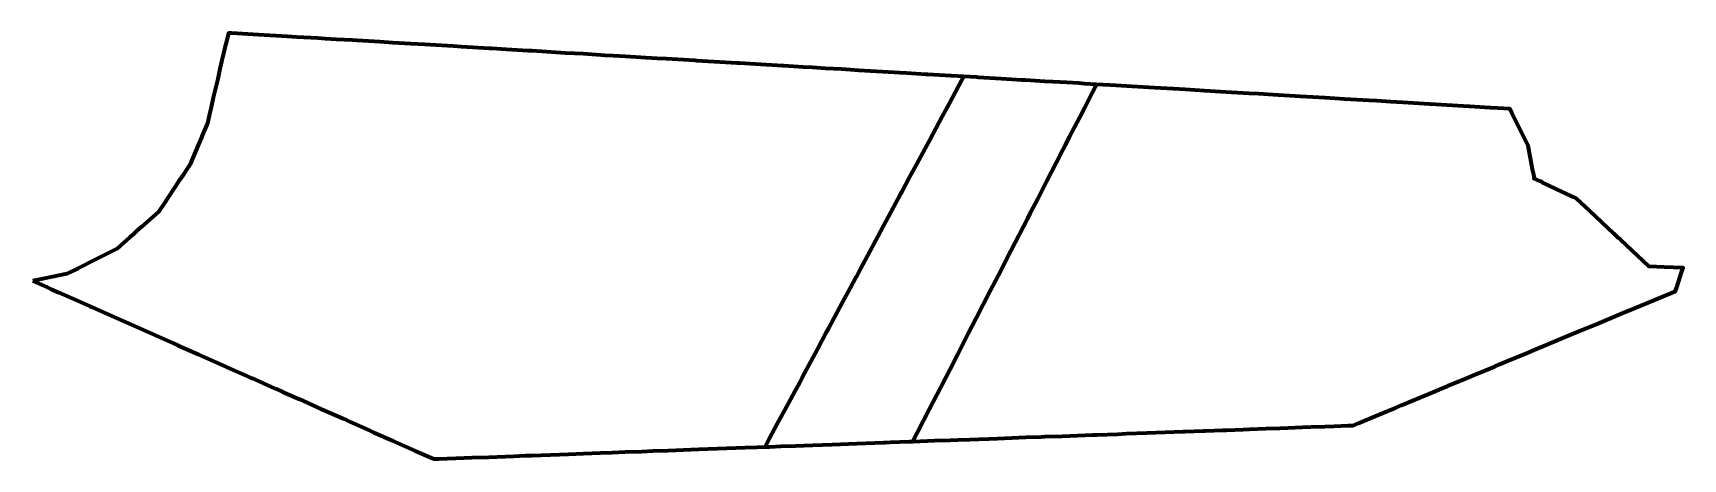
# Model space of a CAD drawing. Header units: metres. Extents: x 808212 to 808381, y 9156658 to 9156701.
import ezdxf

# ---------------------------------------------------------------- set-up
doc = ezdxf.new("R2010")
doc.units = ezdxf.units.M
doc.header["$MEASUREMENT"] = 0
doc.layers.add('2844-21117', color=1, linetype='Continuous')

msp = doc.modelspace()

# ---------------------------------------------------------------- linework, layer by layer
at = {"layer": '2844-21117', "color": 254, "lineweight": 70, "true_color": 0xcccccc}
for points in [[(808211.78, 9156675.8), (808213.23, 9156675.16), (808213.66, 9156674.96), (808214.43, 9156674.62), (808216.4, 9156673.75), (808217.62, 9156673.2), (808217.84, 9156673.11), (808218.24, 9156672.93), (808220.14, 9156672.09), (808221.85, 9156671.33), (808226.18, 9156669.4), (808226.69, 9156669.18), (808228.79, 9156668.24), (808229.16, 9156668.08), (808229.45, 9156667.95), (808231.53, 9156667.03), (808231.76, 9156666.93), (808234.01, 9156665.93), (808234.14, 9156665.87), (808234.28, 9156665.81), (808236.62, 9156664.77), (808236.66, 9156664.75), (808237.38, 9156664.43), (808239.13, 9156663.65), (808241.29, 9156662.69), (808241.49, 9156662.6), (808243.61, 9156661.67), (808243.99, 9156661.5), (808244.35, 9156661.33), (808246.34, 9156660.45), (808246.78, 9156660.26), (808248.75, 9156659.38), (808249.15, 9156659.2), (808251.02, 9156658.37), (808252.92, 9156657.53), (808253.01, 9156657.53), (808253.44, 9156657.55), (808256.04, 9156657.64), (808256.82, 9156657.67), (808258.57, 9156657.73), (808261.13, 9156657.83), (808261.72, 9156657.85), (808262.31, 9156657.87), (808263.03, 9156657.9), (808265.83, 9156658), (808266.75, 9156658.03), (808268.27, 9156658.09), (808270.03, 9156658.15), (808271.22, 9156658.2), (808272.55, 9156658.25), (808274.26, 9156658.31), (808275.4, 9156658.35), (808276.96, 9156658.41), (808279.31, 9156658.49), (808280.13, 9156658.52), (808284.89, 9156658.7), (808286.11, 9156658.74), (808286.92, 9156658.77), (808287.36, 9156659.59), (808288.18, 9156661.12), (808288.92, 9156662.5), (808289.54, 9156663.64), (808290.01, 9156664.53), (808290.44, 9156665.32), (808290.76, 9156665.93), (808290.78, 9156665.95), (808291.62, 9156667.53), (808292.29, 9156668.78), (808293.21, 9156670.49), (808293.43, 9156670.9), (808294.88, 9156673.61), (808295.65, 9156675.04), (808296.27, 9156676.2), (808296.29, 9156676.23), (808296.72, 9156677.04), (808297.91, 9156679.25), (808297.95, 9156679.32), (808297.99, 9156679.4), (808299.84, 9156682.85), (808300.86, 9156684.76), (808300.96, 9156684.93), (808301.76, 9156686.44), (808302.26, 9156687.36), (808302.9, 9156688.56), (808303.75, 9156690.14), (808304.13, 9156690.84), (808305.11, 9156692.67), (808305.81, 9156693.98), (808305.84, 9156694.03), (808307.09, 9156696.36), (808307.26, 9156696.68), (808307.28, 9156696.71), (808307.31, 9156696.77), (808306.06, 9156696.84), (808306, 9156696.84), (808303.62, 9156696.98), (808303.44, 9156696.99), (808301.44, 9156697.11), (808300.75, 9156697.15), (808298.99, 9156697.26), (808297.75, 9156697.33), (808296.53, 9156697.4), (808295.23, 9156697.48), (808294.78, 9156697.51), (808293.14, 9156697.6), (808291.78, 9156697.68), (808290.83, 9156697.74), (808288.88, 9156697.86), (808288.7, 9156697.87), (808286.5, 9156698), (808284.31, 9156698.13), (808284.17, 9156698.13), (808284.01, 9156698.14), (808279.92, 9156698.39), (808279.7, 9156698.4), (808276.8, 9156698.57), (808275.85, 9156698.63), (808274.69, 9156698.7), (808272.6, 9156698.82), (808271.32, 9156698.9), (808270.51, 9156698.94), (808268.26, 9156699.08), (808267.36, 9156699.13), (808266.45, 9156699.18), (808263.03, 9156699.39), (808262.73, 9156699.4), (808262.57, 9156699.41), (808260.37, 9156699.54), (808258.88, 9156699.63), (808258.81, 9156699.64), (808258.63, 9156699.65), (808255.78, 9156699.81), (808254.91, 9156699.87), (808251.98, 9156700.04), (808250.57, 9156700.12), (808248.7, 9156700.23), (808247.37, 9156700.31), (808245.07, 9156700.45), (808244.59, 9156700.48), (808242.94, 9156700.57), (808241.8, 9156700.64), (808241.01, 9156700.69), (808238.85, 9156700.82), (808237.92, 9156700.87), (808236.1, 9156700.98), (808234.92, 9156701.05), (808234.37, 9156701.08), (808232.19, 9156701.21), (808231.84, 9156701.23), (808231.6, 9156700.24), (808231.51, 9156699.87), (808231.44, 9156699.57), (808231.18, 9156698.44), (808230.97, 9156697.55), (808230.74, 9156696.53), (808230.29, 9156694.6), (808230.07, 9156693.62), (808229.87, 9156692.77), (808229.69, 9156691.99), (808229.16, 9156690.72), (808229.07, 9156690.51), (808228.73, 9156689.72), (808227.92, 9156687.79), (808227.58, 9156687.27), (808227.15, 9156686.62), (808226.73, 9156686), (808225.17, 9156683.65), (808224.86, 9156683.19), (808224.67, 9156682.89), (808222.92, 9156681.34), (808222.49, 9156680.96), (808222.09, 9156680.6), (808221.71, 9156680.27), (808220.38, 9156679.09), (808219.37, 9156678.59), (808218.88, 9156678.34), (808218.21, 9156678.01), (808216.37, 9156677.08), (808215.52, 9156676.65), (808215.26, 9156676.52), (808213.78, 9156676.21), (808212.79, 9156676.01)], [(808302.1, 9156659.36), (808302.09, 9156659.32), (808302.14, 9156659.33), (808304.33, 9156659.41), (808305.93, 9156659.47), (808306.7, 9156659.49), (808307.93, 9156659.54), (808308.86, 9156659.57), (808309.89, 9156659.61), (808310.78, 9156659.64), (808312.24, 9156659.7), (808313.7, 9156659.75), (808315.31, 9156659.81), (808315.63, 9156659.82), (808317.41, 9156659.88), (808320.57, 9156660), (808321.02, 9156660.02), (808323.09, 9156660.09), (808324.03, 9156660.13), (808326.1, 9156660.2), (808327.99, 9156660.27), (808329.79, 9156660.34), (808330.05, 9156660.35), (808331.88, 9156660.41), (808332.14, 9156660.42), (808333.88, 9156660.49), (808334.31, 9156660.5), (808336.01, 9156660.56), (808336.64, 9156660.59), (808338.31, 9156660.65), (808339.75, 9156660.7), (808340.57, 9156660.73), (808342.09, 9156660.79), (808342.95, 9156660.82), (808344.37, 9156660.87), (808345.34, 9156660.91), (808346.72, 9156660.96), (808347.27, 9156660.98), (808347.83, 9156661.21), (808349.14, 9156661.76), (808350.76, 9156662.43), (808351.63, 9156662.79), (808352.26, 9156663.05), (808354.24, 9156663.88), (808354.65, 9156664.05), (808356.92, 9156664.99), (808357.05, 9156665.05), (808358.52, 9156665.66), (808359.62, 9156666.12), (808361.81, 9156667.03), (808362.35, 9156667.26), (808363.05, 9156667.55), (808365.07, 9156668.39), (808365.85, 9156668.71), (808367.26, 9156669.3), (808368.38, 9156669.77), (808369.46, 9156670.22), (808370.44, 9156670.63), (808372.33, 9156671.41), (808374.65, 9156672.38), (808375.14, 9156672.58), (808375.57, 9156672.76), (808377.32, 9156673.49), (808380.37, 9156674.76), (808380.38, 9156674.79), (808380.49, 9156675.14), (808380.99, 9156676.7), (808381.14, 9156677.15), (808381.07, 9156677.15), (808379.22, 9156677.21), (808377.68, 9156677.26), (808377.65, 9156677.26), (808374.71, 9156680.03), (808374.5, 9156680.23), (808374.03, 9156680.66), (808371.56, 9156682.99), (808370.21, 9156684.26), (808370.01, 9156684.35), (808368.73, 9156684.95), (808366.73, 9156685.89), (808366.53, 9156685.98), (808366.43, 9156686.03), (808365.83, 9156686.31), (808365.89, 9156686.4), (808365.83, 9156686.68), (808365.7, 9156687.27), (808365.23, 9156689.69), (808363.57, 9156693.02), (808363.35, 9156693.45), (808361.46, 9156693.56), (808361.31, 9156693.57), (808359.25, 9156693.69), (808359.19, 9156693.7), (808356.31, 9156693.87), (808355.19, 9156693.93), (808355.11, 9156693.94), (808352.38, 9156694.1), (808351.14, 9156694.17), (808349.71, 9156694.26), (808348.94, 9156694.3), (808347.01, 9156694.42), (808346.39, 9156694.45), (808344.42, 9156694.57), (808342.49, 9156694.69), (808341.88, 9156694.72), (808339.64, 9156694.85), (808339.58, 9156694.86), (808337.56, 9156694.98), (808336.62, 9156695.03), (808334.81, 9156695.14), (808333.66, 9156695.21), (808332.03, 9156695.3), (808330.03, 9156695.42), (808328.85, 9156695.49), (808326.91, 9156695.61), (808324.6, 9156695.74), (808324.05, 9156695.78), (808322.34, 9156695.88), (808321.62, 9156695.92), (808320.94, 9156695.96), (808320.83, 9156695.73), (808320.47, 9156695.04), (808320.12, 9156694.35), (808320.11, 9156694.34), (808319.73, 9156693.6), (808319.22, 9156692.6), (808318.15, 9156690.53), (808317.76, 9156689.76), (808317.49, 9156689.25), (808316.83, 9156687.97), (808315.82, 9156686.01), (808314.91, 9156684.23), (808314.44, 9156683.32), (808314.17, 9156682.8), (808313.89, 9156682.25), (808312.15, 9156678.87), (808310.87, 9156676.39), (808310, 9156674.7), (808308.6, 9156671.98), (808307.75, 9156670.32), (808306.7, 9156668.29), (808305.91, 9156666.75), (808304.95, 9156664.89), (808304.19, 9156663.4), (808303.77, 9156662.59), (808303.19, 9156661.47), (808302.54, 9156660.21)]]:
    msp.add_lwpolyline(points, close=True, dxfattribs=at)
at = {"layer": '2844-21117', "color": 5, "lineweight": 70, "true_color": 0x0000ff}
msp.add_lwpolyline([(808286.92, 9156658.77), (808287.4, 9156658.79), (808288.55, 9156658.83), (808290.03, 9156658.88), (808291.82, 9156658.95), (808293.82, 9156659.02), (808296.35, 9156659.12), (808299.12, 9156659.22), (808299.3, 9156659.22), (808299.76, 9156659.24), (808301.72, 9156659.31), (808302.09, 9156659.32), (808302.1, 9156659.36), (808302.54, 9156660.21), (808303.19, 9156661.47), (808303.77, 9156662.59), (808304.19, 9156663.4), (808304.95, 9156664.89), (808305.91, 9156666.75), (808306.7, 9156668.29), (808307.75, 9156670.32), (808308.6, 9156671.98), (808310, 9156674.7), (808310.87, 9156676.39), (808312.15, 9156678.87), (808313.89, 9156682.25), (808314.17, 9156682.8), (808314.44, 9156683.32), (808314.91, 9156684.23), (808315.82, 9156686.01), (808316.83, 9156687.97), (808317.49, 9156689.25), (808317.76, 9156689.76), (808318.15, 9156690.53), (808319.22, 9156692.6), (808319.73, 9156693.6), (808320.11, 9156694.34), (808320.12, 9156694.35), (808320.47, 9156695.04), (808320.83, 9156695.73), (808320.94, 9156695.96), (808319.72, 9156696.03), (808319.13, 9156696.07), (808317.91, 9156696.14), (808316.47, 9156696.22), (808315.64, 9156696.27), (808313.67, 9156696.39), (808313.27, 9156696.41), (808311.15, 9156696.54), (808308.8, 9156696.68), (808308.63, 9156696.69), (808307.31, 9156696.77), (808307.28, 9156696.71), (808307.26, 9156696.68), (808307.09, 9156696.36), (808305.84, 9156694.03), (808305.81, 9156693.98), (808305.11, 9156692.67), (808304.13, 9156690.84), (808303.75, 9156690.14), (808302.9, 9156688.56), (808302.26, 9156687.36), (808301.76, 9156686.44), (808300.96, 9156684.93), (808300.86, 9156684.76), (808299.84, 9156682.85), (808297.99, 9156679.4), (808297.95, 9156679.32), (808297.91, 9156679.25), (808296.72, 9156677.04), (808296.29, 9156676.23), (808296.27, 9156676.2), (808295.65, 9156675.04), (808294.88, 9156673.61), (808293.43, 9156670.9), (808293.21, 9156670.49), (808292.29, 9156668.78), (808291.62, 9156667.53), (808290.78, 9156665.95), (808290.76, 9156665.93), (808290.44, 9156665.32), (808290.01, 9156664.53), (808289.54, 9156663.64), (808288.92, 9156662.5), (808288.18, 9156661.12), (808287.36, 9156659.59)], close=True, dxfattribs=at)

doc.saveas('drawing.dxf')
